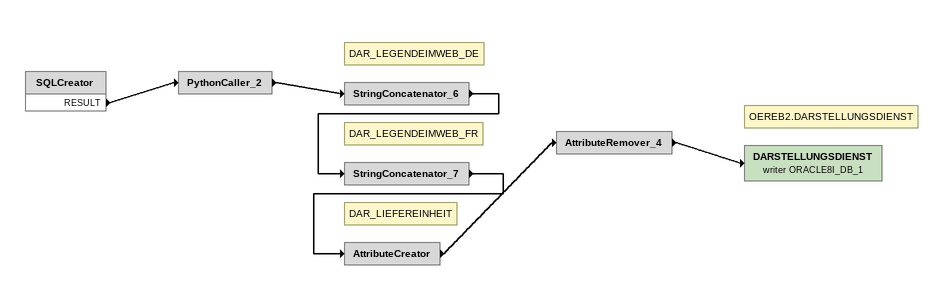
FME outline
SQLCreator
    RESULT -> PythonCaller_2
PythonCaller_2
    -> StringConcatenator_6
Note: DAR_LEGENDEIMWEB_DE
StringConcatenator_6
    -> StringConcatenator_7
Note: DAR_LEGENDEIMWEB_FR
StringConcatenator_7
    -> AttributeCreator
Note: DAR_LIEFEREINHEIT
AttributeCreator
    -> AttributeRemover_4
AttributeRemover_4
    -> DARSTELLUNGSDIENST (writer ORACLE8I_DB_1)
Note: OEREB2.DARSTELLUNGSDIENST
DARSTELLUNGSDIENST (writer ORACLE8I_DB_1)
